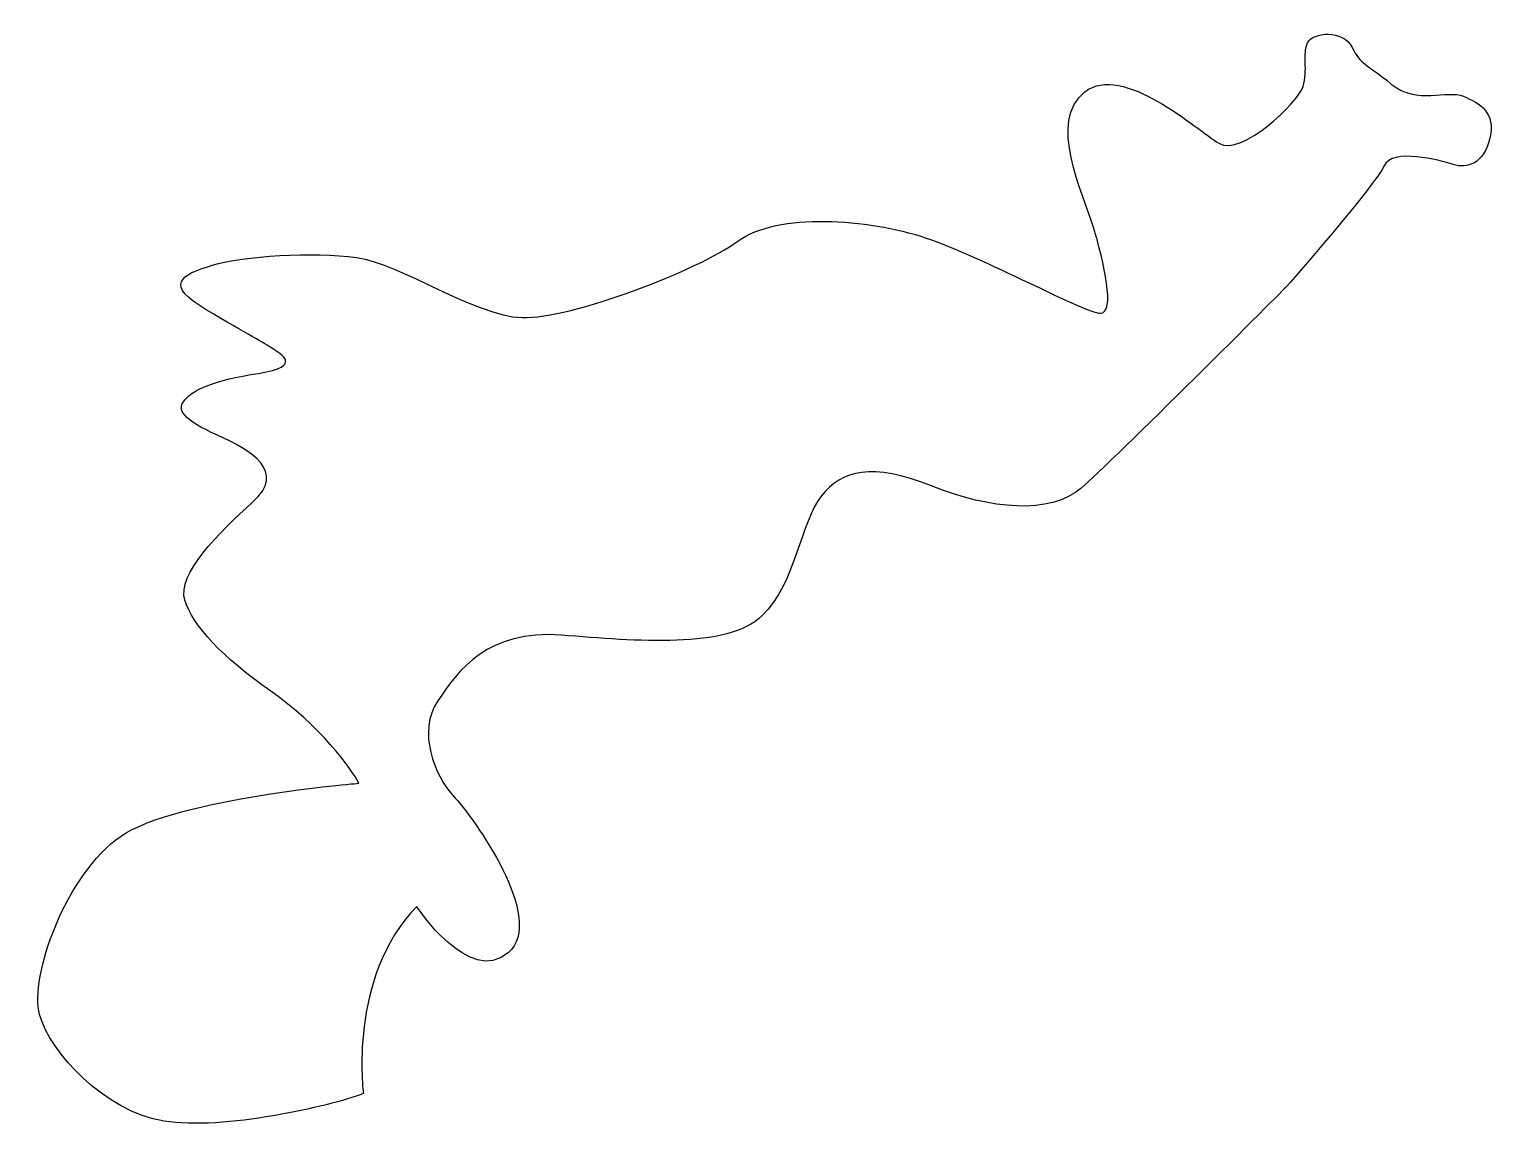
# Model space of a CAD drawing. Extents: x 8 to 209, y 63 to 214.
import ezdxf

# ---------------------------------------------------------------- set-up
doc = ezdxf.new("R2010")
doc.units = 0
doc.layers.add('LAYER_1', color=160, linetype='Continuous')

msp = doc.modelspace()

# ---------------------------------------------------------------- linework, layer by layer
at = {"layer": 'LAYER_1', "color": 7}
msp.add_open_spline([(182.39, 205.98), (181.7, 203.8), (173.92, 196.34), (170.86, 198.22), (167.8, 200.1), (157.69, 209.28), (152.52, 205.28), (147.34, 201.28), (152.28, 191.4), (153.69, 186.7), (155.1, 181.99), (156.75, 174.94), (154.63, 174.94), (152.52, 174.94), (138.41, 182.7), (130.65, 185.29), (122.88, 187.87), (110.42, 188.81), (105.01, 184.82), (99.6, 180.82), (82.08, 174.12), (75.49, 174.35), (68.91, 174.59), (58.8, 181.76), (52.8, 182.58), (46.8, 183.41), (37.39, 182.82), (33.04, 181.52), (28.69, 180.23), (26.46, 178.82), (32.22, 175.41), (37.98, 172), (40.22, 170.82), (41.27, 170.12), (42.33, 169.41), (45.63, 167.65), (39.39, 166.71), (33.16, 165.77), (30.46, 164.47), (29.28, 163.06), (28.1, 161.65), (29.05, 160.36), (33.75, 158.24), (38.45, 156.12), (43.27, 153.3), (38.57, 149.07), (33.87, 144.83), (28.22, 139.19), (29.28, 135.66), (30.34, 132.13), (34.45, 127.78), (41.04, 123.2), (47.62, 118.61), (52.21, 112.5), (53.09, 110.56), (53.09, 110.56), (28.13, 108.53), (20.55, 103.32), (12.96, 98.12), (8, 84.04), (9.41, 78.87), (10.82, 73.69), (18.34, 65.59), (26.46, 64.28), (34.57, 62.98), (49.04, 66.28), (53.74, 68.05), (53.74, 68.05), (51.56, 83.98), (61.03, 93.68), (61.03, 93.68), (68.2, 82.75), (73.55, 87.33), (78.9, 91.92), (68.73, 105.97), (66.09, 108.79), (63.44, 111.61), (61.09, 117.67), (63.91, 121.85), (66.73, 126.02), (70.73, 131.64), (80.87, 130.84), (91.02, 130.05), (103.63, 128.9), (108.3, 133.49), (112.98, 138.07), (113.59, 146.36), (116.42, 149.89), (119.24, 153.42), (123.38, 154.57), (131.5, 151.3), (139.61, 148.04), (147.73, 147.33), (151.96, 150.95), (156.19, 154.57), (180.09, 178.55), (180.09, 178.55), (180.09, 178.55), (192.44, 192.67), (193.5, 195.14), (194.56, 197.6), (201.08, 195.93), (202.94, 195.31), (204.79, 194.69), (207.17, 195.4), (207.96, 198.93), (208.76, 202.46), (206.64, 203.69), (204.35, 204.66), (202.05, 205.63), (198, 203.43), (194.47, 206.34), (190.94, 209.25), (190.32, 208.89), (189.09, 211.36), (187.85, 213.83), (183.71, 213.48), (183, 211.98), (182.3, 210.48), (183.07, 208.17), (182.39, 205.98)], degree=3, knots=[0, 0, 0, 0, 1, 1, 1, 2, 2, 2, 3, 3, 3, 4, 4, 4, 5, 5, 5, 6, 6, 6, 7, 7, 7, 8, 8, 8, 9, 9, 9, 10, 10, 10, 11, 11, 11, 12, 12, 12, 13, 13, 13, 14, 14, 14, 15, 15, 15, 16, 16, 16, 17, 17, 17, 18, 18, 18, 19, 19, 19, 20, 20, 20, 21, 21, 21, 22, 22, 22, 23, 23, 23, 24, 24, 24, 25, 25, 25, 26, 26, 26, 27, 27, 27, 28, 28, 28, 29, 29, 29, 30, 30, 30, 31, 31, 31, 32, 32, 32, 33, 33, 33, 34, 34, 34, 35, 35, 35, 36, 36, 36, 37, 37, 37, 38, 38, 38, 39, 39, 39, 40, 40, 40, 40], dxfattribs=at)

doc.saveas('drawing.dxf')
